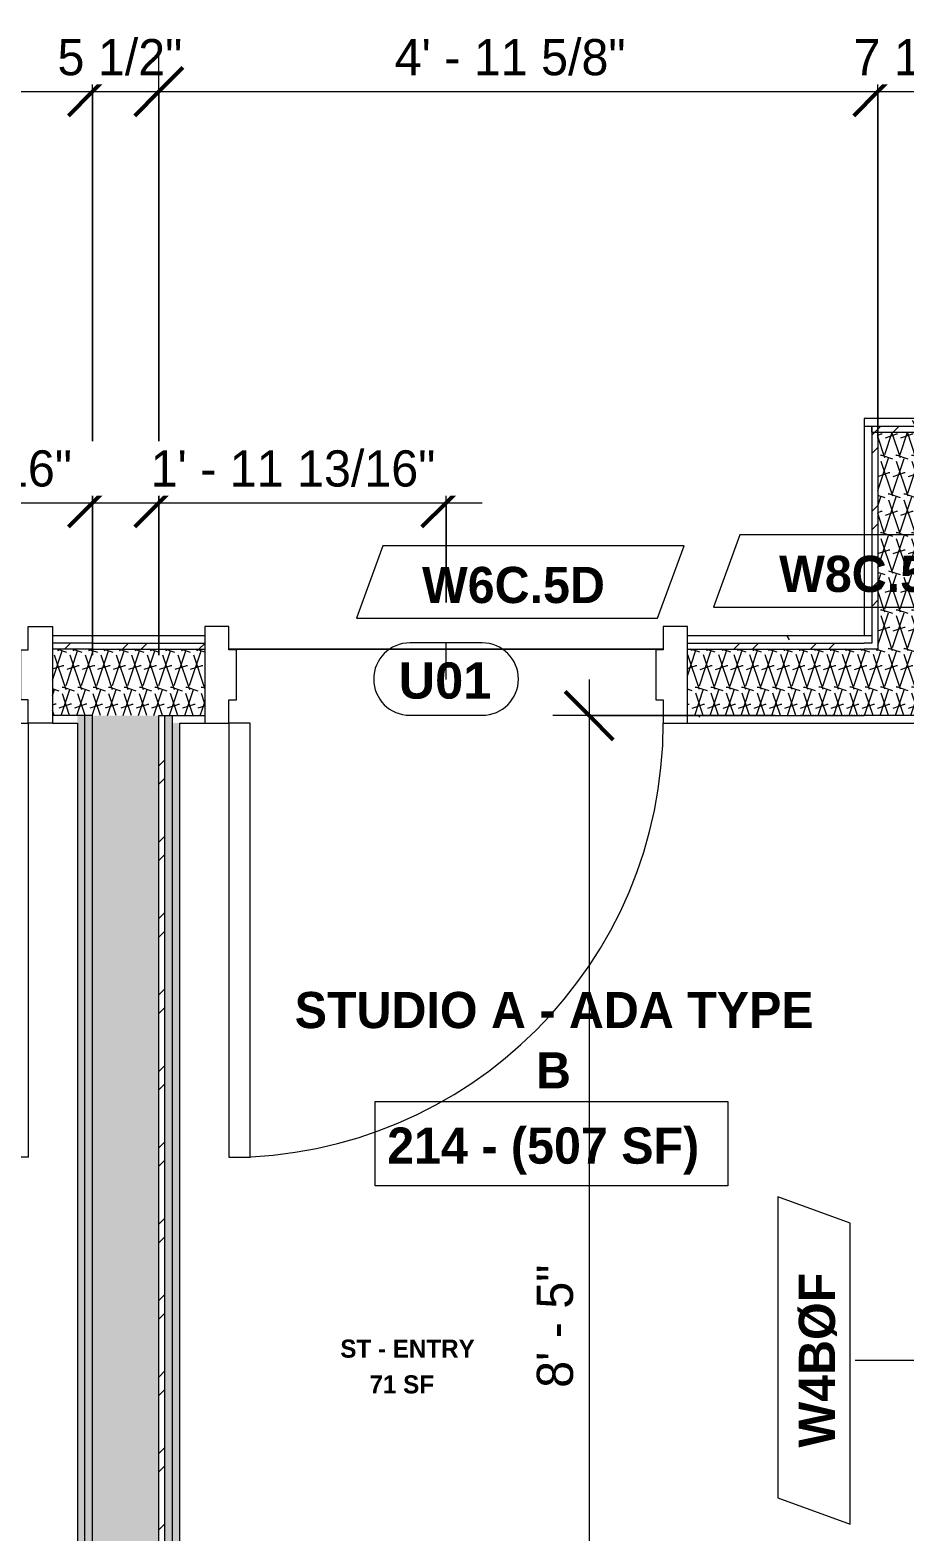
# Model space of a CAD drawing. Header units: inches. Extents: x -4058 to -1781, y 9814 to 12289.
# Drawn here: x -2722.9 to -2650.4, y 11555.5 to 11680.1 of the extents above; entities that cross this region are included whole.
import ezdxf

# ---------------------------------------------------------------- set-up
doc = ezdxf.new("R2010")
doc.units = ezdxf.units.IN
doc.header["$MEASUREMENT"] = 0
doc.linetypes.add('Dash 3_32_', pattern=[0.1875, 0.09375, -0.09375])
for name, color, linetype, lineweight in [('0-1', 7, 'Continuous', 5), ('0-4', 55, 'Continuous', 9), ('A-ANNO-DIMS', 211, 'Continuous', 9), ('A-ANNO-DIMS-32', 211, 'Continuous', 9), ('A-AREA-IDEN', 2, 'Continuous', 9), ('A-DETL-1', 90, 'Dash 3_32_', 9), ('A-DOOR-1', 7, 'Continuous', 9), ('A-DOOR-FRAM-1', 7, 'Continuous', 9), ('A-DOOR-IDEN', 31, 'Continuous', 9), ('A-FLOR-1', 7, 'Continuous', 9), ('A-WALL-1', 7, 'Continuous', 9), ('A-WALL-IDEN', 211, 'Continuous', 9), ('A-WALL-PATT-1', 9, 'Continuous', 9), ('I-WALL-2', 7, 'Continuous', 9)]:
    doc.layers.add(name, color=color, linetype=linetype, lineweight=lineweight)
doc.styles.add('Arial_B', font='arialbd.ttf', dxfattribs={"height": 3})
doc.styles.add('Century Gothic', font='ufonts.com_century-gothic.ttf', dxfattribs={"height": 3})
doc.styles.add('Century Gothic_B', font='GOTHICB.TTF', dxfattribs={"height": 1.5})
doc.styles.add('Century Gothic_B_1', font='GOTHICB.TTF', dxfattribs={"height": 3})
doc.dimstyles.new('THE_DIMENSION_STRING_2', dxfattribs={"dimscale": 12, "dimtxt": 3.132505, "dimasz": 0.333333, "dimexe": 0.25, "dimexo": 0.166667, "dimgap": 0.041667, "dimtad": 1, "dimdec": 4, "dimrnd": 0.0625, "dimzin": 3, "dimdsep": 46, "dimlunit": 4, "dimtxsty": 'Century Gothic', "dimblk1": 'OBLIQUE', "dimblk2": 'OBLIQUE', "dimsah": 1, "dimcen": 0.09, "dimdle": 0.25, "dimazin": 0, "dimtfac": 1, "dimtdec": 4, "dimtix": 1, "dimtmove": 0, "dimatfit": 3, "dimfxl": 1, "dimtvp": 1, "dimtfill": 1, "dimfrac": 2, "dimtolj": 1, "dimtzin": 0, "dimarcsym": 2})
doc.dimstyles.new('THE_DIMENSION_STRING_4', dxfattribs={"dimscale": 12, "dimtxt": 3.132505, "dimasz": 0.333333, "dimexe": 0.25, "dimexo": 0.166667, "dimgap": 0.041667, "dimtad": 1, "dimdec": 4, "dimrnd": 0.0625, "dimzin": 3, "dimdsep": 46, "dimlunit": 4, "dimtxsty": 'Century Gothic', "dimblk1": 'OBLIQUE', "dimblk2": 'OBLIQUE', "dimsah": 1, "dimcen": 0.09, "dimdle": 0.25, "dimazin": 0, "dimtfac": 1, "dimtdec": 4, "dimtix": 1, "dimtmove": 0, "dimatfit": 3, "dimfxl": 1, "dimtvp": 1, "dimtfill": 1, "dimfrac": 2, "dimtolj": 1, "dimtzin": 0, "dimarcsym": 2})
doc.dimstyles.new('THE_DIMENSION_STRING_5', dxfattribs={"dimscale": 12, "dimtxt": 3.132505, "dimasz": 0.333333, "dimexe": 0.25, "dimexo": 0.166667, "dimgap": 0.041667, "dimtad": 1, "dimdec": 4, "dimrnd": 0.0625, "dimzin": 3, "dimdsep": 46, "dimlunit": 4, "dimtxsty": 'Century Gothic', "dimblk1": 'OBLIQUE', "dimblk2": 'OBLIQUE', "dimsah": 1, "dimcen": 0.09, "dimdle": 0.25, "dimazin": 0, "dimtfac": 1, "dimtdec": 4, "dimtix": 1, "dimtmove": 0, "dimatfit": 3, "dimfxl": 1, "dimtvp": 1, "dimtfill": 1, "dimfrac": 2, "dimtolj": 1, "dimtzin": 0, "dimarcsym": 2})
pattern_1 = [(0, (0, 0), (10.24, 2.56), [0.422, -7.258, 0.422, -7.258, -40.96]), (0, (0, 0), (10.24, 2.56), [-15.36, 0.422, -14.938, 0.422, -7.258, -17.92]), (0, (0, 0), (10.24, 2.56), [-38.4, 0.422, -4.698, 0.422, -12.378]), (120, (3.84, 1.28), (-7.33702503, 7.58810013), [0.422, -7.258, 0.422, -7.258, -40.96]), (120, (3.84, 1.28), (-7.33702503, 7.58810013), [-15.36, 0.422, -14.938, 0.422, -7.258, -17.92]), (120, (3.84, 1.28), (-7.33702503, 7.58810013), [-38.4, 0.422, -4.698, 0.422, -12.378]), (240, (5.12, 6.4), (-2.90297497, -10.14810013), [0.422, -7.258, 0.422, -7.258, -40.96]), (240, (5.12, 6.4), (-2.90297497, -10.14810013), [-15.36, 0.422, -14.938, 0.422, -7.258, -17.92]), (240, (5.12, 6.4), (-2.90297497, -10.14810013), [-38.4, 0.422, -4.698, 0.422, -12.378])]
pattern_2 = [(45, (0, 0), (-3.1678384, 3.1678384), []), (45, (0, 4.8), (-3.1678384, 3.1678384), [])]
pattern_3 = [(161.57, (0.16, 0.16), (-1.279773737, -0.000426766), [0, -9.107, 1.011, 0]), (18.43, (-0.16, 0.16), (-1.279773737, 0.000426766), [0, -9.107, 1.011, 0]), (108.43, (0.16, 0.16), (0.639452382, -3.199964008), [3.035, -7.083]), (71.57, (-0.16, 0.16), (0.639452382, 3.199964008), [3.035, -7.083])]

# ---------------------------------------------------------------- blocks, each defined once
blk = doc.blocks.new('CTR - 1st Phase - Shell_rvt-1-UNIT PLANS - 2ND FLOOR')
at = {"layer": 'A-FLOR-1'}
for p, q in [((-2670.41, 11628.74), (-2706.41, 11628.74)), ((-2706.41, 11628.74), (-2670.41, 11628.74))]:
    blk.add_line(p, q, dxfattribs=at)
blk = doc.blocks.new('HOLLOW METAL - UNIT DOOR-2191977-UNIT PLANS - 2ND FLOOR')
at = {"layer": 'A-DOOR-1'}
for p, q in [((16.25, -3.875), (18, -3.875)), ((16.25, -39.875), (16.25, -3.875)), ((18, -3.875), (18, -39.875)), ((18, -39.875), (16.25, -39.875))]:
    blk.add_line(p, q, dxfattribs=at)
blk.add_arc((18, -3.875), 36, 180, 270, dxfattribs=at)
at = {"layer": 'A-DOOR-FRAM-1'}
for p, q in [((-20, 4.125), (-18, 4.125)), ((-20, -3.875), (-20, 4.125)), ((-18, 4.125), (-18, 2.1875)), ((18, 4.125), (20, 4.125)), ((18, 2.1875), (18, 4.125)), ((20, 4.125), (20, -3.875)), ((-18, 2.1875), (-17.375, 2.1875)), ((-17.375, 2.1875), (-17.375, -1.9375)), ((17.375, 2.1875), (18, 2.1875)), ((17.375, -1.9375), (17.375, 2.1875)), ((-18, -1.9375), (-18, -3.875)), ((-17.375, -1.9375), (-18, -1.9375)), ((18, -1.9375), (17.375, -1.9375)), ((18, -3.875), (18, -1.9375)), ((-18, -3.875), (-20, -3.875)), ((20, -3.875), (18, -3.875))]:
    blk.add_line(p, q, dxfattribs=at)
blk = doc.blocks.new('HOLLOW METAL - UNIT DOOR-2191978-UNIT PLANS - 2ND FLOOR')
at = {"layer": 'A-DOOR-1'}
for p, q in [((18, 39.875), (16.25, 39.875)), ((16.25, 39.875), (16.25, 3.875)), ((18, 3.875), (18, 39.875)), ((16.25, 3.875), (18, 3.875))]:
    blk.add_line(p, q, dxfattribs=at)
blk.add_arc((18, 3.875), 36, 90, 180, dxfattribs=at)
at = {"layer": 'A-DOOR-FRAM-1'}
for p, q in [((-18, 3.875), (-20, 3.875)), ((-20, 3.875), (-20, -4.125)), ((-18, 1.9375), (-18, 3.875)), ((18, 3.875), (18, 1.9375)), ((20, 3.875), (18, 3.875)), ((20, -4.125), (20, 3.875)), ((-17.375, 1.9375), (-18, 1.9375)), ((-17.375, -2.1875), (-17.375, 1.9375)), ((18, 1.9375), (17.375, 1.9375)), ((17.375, 1.9375), (17.375, -2.1875)), ((-18, -4.125), (-18, -2.1875)), ((-18, -2.1875), (-17.375, -2.1875)), ((17.375, -2.1875), (18, -2.1875)), ((18, -2.1875), (18, -4.125)), ((-20, -4.125), (-18, -4.125)), ((18, -4.125), (20, -4.125))]:
    blk.add_line(p, q, dxfattribs=at)
blk = doc.blocks.new('CTR - 1st Phase - Common Walls_rvt-1-UNIT PLANS - 2ND FLOOR')
at = {"layer": 'A-WALL-PATT-1'}
h = blk.add_hatch(dxfattribs=at)
h.set_pattern_fill('FP_1', color=256, style=0, pattern_type=2)
h.set_pattern_definition(pattern_1)
h.paths.add_polyline_path([(-2501.77, 11647.24), (-2501.06, 11647.24), (-2501.69, 11647.86), (-2653.75, 11647.86), (-2653.75, 11647.24), (-2510.43, 11647.24)], flags=0)
h = blk.add_hatch(dxfattribs=at)
h.set_pattern_fill('FP_33', color=256, style=0, pattern_type=2)
h.set_pattern_definition(pattern_2)
h.paths.add_polyline_path([(-2501.27, 11646.74), (-2501.77, 11647.24), (-2653.12, 11647.24), (-2653.12, 11646.74), (-2509.05, 11646.74)], flags=0)
h = blk.add_hatch(dxfattribs=at)
h.set_pattern_fill('FP_33', color=256, style=0, pattern_type=2)
h.set_pattern_definition(pattern_2)
h.paths.add_polyline_path([(-2652.62, 11628.74), (-2652.62, 11646.74), (-2653.12, 11646.74), (-2653.12, 11628.74)], flags=0)
h = blk.add_hatch(dxfattribs=at)
h.set_pattern_fill('FP_5', color=256, style=0, pattern_type=2)
h.set_pattern_definition(pattern_3)
h.paths.add_polyline_path([(-2645.37, 11623.24), (-2645.37, 11646.74), (-2652.62, 11646.74), (-2652.62, 11623.24)], flags=0)
h = blk.add_hatch(dxfattribs=at)
h.set_pattern_fill('FP_1', color=256, style=0, pattern_type=2)
h.set_pattern_definition(pattern_1)
h.paths.add_polyline_path([(-2775.7, 11629.24), (-2761.04, 11629.24), (-2761.04, 11629.86), (-2776.32, 11629.86), (-2776.32, 11629.24)], flags=0)
h.paths.add_polyline_path([(-2721.04, 11629.24), (-2717.72, 11629.24), (-2717.72, 11629.86), (-2721.04, 11629.86)], flags=0)
h = blk.add_hatch(dxfattribs=at)
h.set_pattern_fill('FP_33', color=256, style=0, pattern_type=2)
h.set_pattern_definition(pattern_2)
h.paths.add_polyline_path([(-2775.7, 11628.74), (-2761.04, 11628.74), (-2761.04, 11629.24), (-2776.32, 11629.24), (-2776.32, 11628.74)], flags=0)
h.paths.add_polyline_path([(-2717.72, 11628.74), (-2717.72, 11629.24), (-2721.04, 11629.24), (-2721.04, 11628.74), (-2718.97, 11628.74)], flags=0)
h = blk.add_hatch(dxfattribs=at)
h.set_pattern_fill('FP_1', color=256, style=0, pattern_type=2)
h.set_pattern_definition(pattern_1)
h.paths.add_polyline_path([(-2653.12, 11629.24), (-2653.12, 11629.86), (-2668.41, 11629.86), (-2668.41, 11629.24), (-2653.75, 11629.24)], flags=0)
h.paths.add_polyline_path([(-2717.72, 11629.24), (-2708.41, 11629.24), (-2708.41, 11629.86), (-2717.72, 11629.86)], flags=0)
h = blk.add_hatch(dxfattribs=at)
h.set_pattern_fill('FP_33', color=256, style=0, pattern_type=2)
h.set_pattern_definition(pattern_2)
h.paths.add_polyline_path([(-2653.12, 11628.74), (-2653.12, 11629.24), (-2668.41, 11629.24), (-2668.41, 11628.74), (-2653.75, 11628.74)], flags=0)
h.paths.add_polyline_path([(-2708.41, 11628.74), (-2708.41, 11629.24), (-2717.72, 11629.24), (-2717.72, 11628.74)], flags=0)
h = blk.add_hatch(dxfattribs=at)
h.set_pattern_fill('FP_5', color=256, style=0, pattern_type=2)
h.set_pattern_definition(pattern_3)
h.paths.add_polyline_path([(-2776.82, 11623.24), (-2761.04, 11623.24), (-2761.04, 11628.74), (-2776.82, 11628.74), (-2776.82, 11623.43)], flags=0)
h.paths.add_polyline_path([(-2718.97, 11623.24), (-2717.72, 11623.24), (-2717.72, 11628.74), (-2721.04, 11628.74), (-2721.04, 11623.24)], flags=0)
h = blk.add_hatch(dxfattribs=at)
h.set_pattern_fill('FP_5', color=256, style=0, pattern_type=2)
h.set_pattern_definition(pattern_3)
h.paths.add_polyline_path([(-2653.75, 11623.24), (-2652.62, 11623.24), (-2652.62, 11628.74), (-2668.41, 11628.74), (-2668.41, 11623.24), (-2654.17, 11623.24)], flags=0)
h.paths.add_polyline_path([(-2708.41, 11623.24), (-2708.41, 11628.74), (-2717.72, 11628.74), (-2717.72, 11623.24), (-2711.1, 11623.24)], flags=0)
h = blk.add_hatch(dxfattribs=at)
h.set_pattern_fill('FP_1', color=256, style=0, pattern_type=2)
h.set_pattern_definition(pattern_1)
h.paths.add_polyline_path([(-2718.35, 11255.64), (-2718.35, 11623.24), (-2718.97, 11623.24), (-2718.97, 11255.64)], flags=0)
h = blk.add_hatch(dxfattribs=at)
h.set_pattern_fill('FP_1', color=256, style=0, pattern_type=2)
h.set_pattern_definition(pattern_1)
h.paths.add_polyline_path([(-2717.72, 11255.64), (-2717.72, 11623.24), (-2718.35, 11623.24), (-2718.35, 11255.64)], flags=0)
h = blk.add_hatch(dxfattribs=at)
h.set_pattern_fill('FP_5', color=256, style=0, pattern_type=2)
h.set_pattern_definition(pattern_3)
h.paths.add_polyline_path([(-2717.72, 11255.64), (-2712.22, 11255.64), (-2712.22, 11623.24), (-2717.72, 11623.24), (-2717.72, 11268)], flags=0)
h = blk.add_hatch(dxfattribs=at)
h.set_pattern_fill('FP_33', color=256, style=0, pattern_type=2)
h.set_pattern_definition(pattern_2)
h.paths.add_polyline_path([(-2712.22, 11255.64), (-2711.72, 11255.64), (-2711.72, 11623.24), (-2712.22, 11623.24), (-2712.22, 11268)], flags=0)
h = blk.add_hatch(dxfattribs=at)
h.set_pattern_fill('FP_1', color=256, style=0, pattern_type=2)
h.set_pattern_definition(pattern_1)
h.paths.add_polyline_path([(-2711.1, 11255.64), (-2711.1, 11623.24), (-2711.72, 11623.24), (-2711.72, 11255.64)], flags=0)
h = blk.add_hatch(dxfattribs=at)
h.set_pattern_fill('FP_1', color=256, style=0, pattern_type=2)
h.set_pattern_definition(pattern_1)
h.paths.add_polyline_path([(-2645.37, 11622.61), (-2645.37, 11623.24), (-2668.41, 11623.24), (-2668.41, 11622.61), (-2653.75, 11622.61)], flags=0)
h.paths.add_polyline_path([(-2708.41, 11622.61), (-2708.41, 11623.24), (-2711.1, 11623.24), (-2711.1, 11622.61), (-2710.47, 11622.61)], flags=0)
h = blk.add_hatch(dxfattribs=at)
h.set_pattern_fill('FP_1', color=256, style=0, pattern_type=2)
h.set_pattern_definition(pattern_1)
h.paths.add_polyline_path([(-2711.1, 11255.64), (-2710.47, 11255.64), (-2710.47, 11622.61), (-2711.1, 11622.61), (-2711.1, 11268)], flags=0)
at = {"layer": 'A-WALL-1'}
for p, q in [((-2653.75, 11647.24), (-2653.12, 11647.24)), ((-2653.12, 11647.24), (-2644.75, 11647.24)), ((-2653.12, 11646.74), (-2653.12, 11647.24)), ((-2653.12, 11647.24), (-2653.12, 11646.74)), ((-2653.12, 11646.74), (-2652.62, 11646.74)), ((-2653.12, 11646.74), (-2653.12, 11629.86)), ((-2652.62, 11646.74), (-2645.37, 11646.74)), ((-2652.62, 11646.74), (-2652.62, 11628.74)), ((-2718.97, 11629.24), (-2721.04, 11629.24)), ((-2717.72, 11629.24), (-2718.97, 11629.24)), ((-2717.72, 11629.24), (-2708.41, 11629.24)), ((-2668.41, 11629.24), (-2653.75, 11629.24)), ((-2653.12, 11629.86), (-2653.75, 11629.86)), ((-2653.12, 11629.24), (-2653.75, 11629.24)), ((-2653.12, 11629.86), (-2653.12, 11629.24)), ((-2653.12, 11629.86), (-2653.12, 11629.24)), ((-2718.97, 11628.74), (-2721.04, 11628.74)), ((-2717.72, 11628.74), (-2718.97, 11628.74)), ((-2717.72, 11628.74), (-2708.41, 11628.74)), ((-2668.41, 11628.74), (-2653.75, 11628.74)), ((-2653.12, 11628.74), (-2653.75, 11628.74)), ((-2652.62, 11628.74), (-2653.12, 11628.74)), ((-2718.97, 11623.24), (-2721.04, 11623.24)), ((-2718.35, 11623.24), (-2718.97, 11623.24)), ((-2718.35, 11622.61), (-2718.35, 11623.24)), ((-2717.72, 11623.24), (-2718.35, 11623.24)), ((-2718.35, 11255.64), (-2718.35, 11622.61)), ((-2717.72, 11622.61), (-2717.72, 11623.24)), ((-2717.72, 11255.64), (-2717.72, 11622.61)), ((-2712.22, 11623.24), (-2711.72, 11623.24)), ((-2712.22, 11622.61), (-2712.22, 11623.24)), ((-2712.22, 11623.24), (-2711.72, 11623.24)), ((-2712.22, 11255.64), (-2712.22, 11622.61)), ((-2711.72, 11623.24), (-2711.1, 11623.24)), ((-2711.72, 11622.61), (-2711.72, 11623.24)), ((-2711.72, 11623.24), (-2711.1, 11623.24)), ((-2711.72, 11255.64), (-2711.72, 11622.61)), ((-2711.1, 11622.61), (-2711.1, 11623.24)), ((-2711.1, 11623.24), (-2708.41, 11623.24)), ((-2711.1, 11255.64), (-2711.1, 11622.61)), ((-2668.41, 11623.24), (-2653.75, 11623.24)), ((-2652.62, 11623.24), (-2653.75, 11623.24)), ((-2645.37, 11623.24), (-2652.62, 11623.24))]:
    blk.add_line(p, q, dxfattribs=at)
at = {"layer": 'I-WALL-2'}
for p, q in [((-2644.75, 11647.86), (-2653.75, 11647.86)), ((-2653.75, 11647.86), (-2653.75, 11647.24)), ((-2653.75, 11647.24), (-2653.75, 11629.86)), ((-2718.97, 11629.86), (-2721.04, 11629.86)), ((-2718.35, 11629.86), (-2718.97, 11629.86)), ((-2717.72, 11629.86), (-2718.35, 11629.86)), ((-2708.41, 11629.86), (-2717.72, 11629.86)), ((-2653.75, 11629.86), (-2668.41, 11629.86)), ((-2721.04, 11622.61), (-2718.97, 11622.61)), ((-2718.97, 11622.61), (-2718.97, 11255.64)), ((-2710.47, 11255.64), (-2710.47, 11622.61)), ((-2710.47, 11622.61), (-2708.41, 11622.61)), ((-2668.41, 11622.61), (-2653.75, 11622.61)), ((-2653.75, 11622.61), (-2645.37, 11622.61))]:
    blk.add_line(p, q, dxfattribs=at)
at = {"layer": '0-4'}
blk.add_blockref('HOLLOW METAL - UNIT DOOR-2191977-UNIT PLANS - 2ND FLOOR', (-2741.04, 11626.49), dxfattribs=at)
at = {"layer": '0-4', "rotation": 180}
blk.add_blockref('HOLLOW METAL - UNIT DOOR-2191978-UNIT PLANS - 2ND FLOOR', (-2688.41, 11626.49), dxfattribs=at)
blk = doc.blocks.new('Wall Tag - Arch Wall-3956453-UNIT PLANS - 2ND FLOOR')
at = {"layer": 'A-WALL-IDEN'}
for p, q in [((-0.3561, 0.0937), (-0.4244, -0.0937)), ((0.4244, 0.0937), (-0.3561, 0.0937)), ((0.3561, -0.0937), (0.4244, 0.0937)), ((-0.4244, -0.0937), (0.3561, -0.0937))]:
    blk.add_line(p, q, dxfattribs=at)
blk = doc.blocks.new('DIMBLOCK502-UNIT PLANS - 2ND FLOOR')
at = {"layer": 'A-ANNO-DIMS-32', "lineweight": 50}
for p, q in [((-2676.55, 11623.24), (-2678.55, 11625.24)), ((-2676.55, 11623.24), (-2674.55, 11621.24)), ((-2676.55, 11522.24), (-2678.55, 11524.24)), ((-2676.55, 11522.24), (-2674.55, 11520.24))]:
    blk.add_line(p, q, dxfattribs=at)
at = {"layer": 'A-ANNO-DIMS-32'}
for p, q in [((-2676.55, 11626.24), (-2676.55, 11519.24)), ((-2661.12, 11623.24), (-2679.55, 11623.24)), ((-2676.55, 11623.24), (-2661.12, 11623.24)), ((-2672.12, 11522.24), (-2679.55, 11522.24)), ((-2676.55, 11522.24), (-2672.12, 11522.24))]:
    blk.add_line(p, q, dxfattribs=at)
at = {"layer": 'A-ANNO-DIMS-32', "color": 0, "insert": (-2680.89, 11567.5), "char_height": 3, "width": 12.5897, "attachment_point": 1, "rotation": 90, "line_spacing_factor": 0.984502, "style": 'Century Gothic', "bg_fill": 3, "box_fill_scale": 1.25, "bg_fill_color": 256, "bg_fill_true_color": 13158600, "bg_fill_transparency": 0}
blk.add_mtext('8\' - 5"', dxfattribs=at)
blk = doc.blocks.new('_Oblique')
at = {"color": 0, "linetype": 'ByBlock', "lineweight": -2}
blk.add_line((-0.5, -0.5), (0.5, 0.5), dxfattribs=at)
blk = doc.blocks.new('DIMBLOCK1021-UNIT PLANS - 2ND FLOOR')
at = {"layer": 'A-ANNO-DIMS-32'}
for p, q in [((-2776.82, 11646.24), (-2776.82, 11677.98)), ((-2717.72, 11628.24), (-2717.72, 11677.98)), ((-2776.82, 11674.98), (-2717.72, 11674.98)), ((-2776.82, 11674.98), (-2776.82, 11646.24)), ((-2717.72, 11674.98), (-2717.72, 11628.24))]:
    blk.add_line(p, q, dxfattribs=at)
at = {"layer": 'A-ANNO-DIMS-32', "lineweight": 50}
for p, q in [((-2776.82, 11674.98), (-2774.82, 11676.98)), ((-2717.72, 11674.98), (-2715.72, 11676.98)), ((-2776.82, 11674.98), (-2778.82, 11672.98)), ((-2717.72, 11674.98), (-2719.72, 11672.98))]:
    blk.add_line(p, q, dxfattribs=at)
at = {"layer": 'A-ANNO-DIMS-32', "color": 0, "insert": (-2757.52, 11679.33), "char_height": 3, "width": 24.5827, "attachment_point": 1, "line_spacing_factor": 0.984502, "style": 'Century Gothic', "bg_fill": 3, "box_fill_scale": 1.25, "bg_fill_color": 256, "bg_fill_true_color": 13158600, "bg_fill_transparency": 0}
blk.add_mtext('4\' - 11 1/8"', dxfattribs=at)
blk = doc.blocks.new('DIMBLOCK1022-UNIT PLANS - 2ND FLOOR')
at = {"layer": 'A-ANNO-DIMS-32'}
for p, q in [((-2717.72, 11628.24), (-2717.72, 11677.98)), ((-2712.22, 11628.24), (-2712.22, 11677.98)), ((-2717.72, 11674.98), (-2712.22, 11674.98)), ((-2717.72, 11674.98), (-2717.72, 11628.24)), ((-2712.22, 11674.98), (-2712.22, 11628.24))]:
    blk.add_line(p, q, dxfattribs=at)
at = {"layer": 'A-ANNO-DIMS-32', "lineweight": 50}
for p, q in [((-2717.72, 11674.98), (-2715.72, 11676.98)), ((-2712.22, 11674.98), (-2710.22, 11676.98)), ((-2717.72, 11674.98), (-2719.72, 11672.98)), ((-2712.22, 11674.98), (-2714.22, 11672.98))]:
    blk.add_line(p, q, dxfattribs=at)
at = {"layer": 'A-ANNO-DIMS-32', "color": 0, "insert": (-2720.62, 11679.33), "char_height": 3, "width": 13.5444, "attachment_point": 1, "line_spacing_factor": 0.984502, "style": 'Century Gothic', "bg_fill": 3, "box_fill_scale": 1.25, "bg_fill_color": 256, "bg_fill_true_color": 13158600, "bg_fill_transparency": 0}
blk.add_mtext('5 1/2"', dxfattribs=at)
blk = doc.blocks.new('DIMBLOCK1023-UNIT PLANS - 2ND FLOOR')
at = {"layer": 'A-ANNO-DIMS-32'}
for p, q in [((-2712.22, 11628.24), (-2712.22, 11677.98)), ((-2652.62, 11646.24), (-2652.62, 11677.98)), ((-2712.22, 11674.98), (-2652.62, 11674.98)), ((-2712.22, 11674.98), (-2712.22, 11628.24)), ((-2652.62, 11674.98), (-2652.62, 11646.24))]:
    blk.add_line(p, q, dxfattribs=at)
at = {"layer": 'A-ANNO-DIMS-32', "lineweight": 50}
for p, q in [((-2712.22, 11674.98), (-2710.22, 11676.98)), ((-2652.62, 11674.98), (-2650.62, 11676.98)), ((-2712.22, 11674.98), (-2714.22, 11672.98)), ((-2652.62, 11674.98), (-2654.62, 11672.98))]:
    blk.add_line(p, q, dxfattribs=at)
at = {"layer": 'A-ANNO-DIMS-32', "color": 0, "insert": (-2692.67, 11679.33), "char_height": 3, "width": 24.5827, "attachment_point": 1, "line_spacing_factor": 0.984502, "style": 'Century Gothic', "bg_fill": 3, "box_fill_scale": 1.25, "bg_fill_color": 256, "bg_fill_true_color": 13158600, "bg_fill_transparency": 0}
blk.add_mtext('4\' - 11 5/8"', dxfattribs=at)
blk = doc.blocks.new('DIMBLOCK1024-UNIT PLANS - 2ND FLOOR')
at = {"layer": 'A-ANNO-DIMS-32'}
for p, q in [((-2652.62, 11646.24), (-2652.62, 11677.98)), ((-2645.37, 11646.24), (-2645.37, 11677.98)), ((-2652.62, 11674.98), (-2645.37, 11674.98)), ((-2652.62, 11674.98), (-2652.62, 11646.24)), ((-2645.37, 11674.98), (-2645.37, 11646.24))]:
    blk.add_line(p, q, dxfattribs=at)
at = {"layer": 'A-ANNO-DIMS-32', "lineweight": 50}
for p, q in [((-2652.62, 11674.98), (-2650.62, 11676.98)), ((-2645.37, 11674.98), (-2643.37, 11676.98)), ((-2652.62, 11674.98), (-2654.62, 11672.98)), ((-2645.37, 11674.98), (-2647.37, 11672.98))]:
    blk.add_line(p, q, dxfattribs=at)
at = {"layer": 'A-ANNO-DIMS-32', "color": 0, "insert": (-2654.64, 11679.33), "char_height": 3, "width": 13.5444, "attachment_point": 1, "line_spacing_factor": 0.984502, "style": 'Century Gothic', "bg_fill": 3, "box_fill_scale": 1.25, "bg_fill_color": 256, "bg_fill_true_color": 13158600, "bg_fill_transparency": 0}
blk.add_mtext('7 1/4"', dxfattribs=at)
blk = doc.blocks.new('DIMBLOCK1249-UNIT PLANS - 2ND FLOOR')
at = {"layer": 'A-ANNO-DIMS-32'}
for p, q in [((-2712.22, 11628.24), (-2712.22, 11643.89)), ((-2688.41, 11632.61), (-2688.41, 11643.89)), ((-2715.22, 11640.89), (-2685.41, 11640.89)), ((-2712.22, 11640.89), (-2712.22, 11628.24)), ((-2688.41, 11640.89), (-2688.41, 11632.61))]:
    blk.add_line(p, q, dxfattribs=at)
at = {"layer": 'A-ANNO-DIMS-32', "lineweight": 50}
for p, q in [((-2712.22, 11640.89), (-2710.22, 11642.89)), ((-2688.41, 11640.89), (-2686.41, 11642.89)), ((-2712.22, 11640.89), (-2714.22, 11638.89)), ((-2688.41, 11640.89), (-2690.41, 11638.89))]:
    blk.add_line(p, q, dxfattribs=at)
at = {"layer": 'A-ANNO-DIMS-32', "color": 0, "insert": (-2712.9, 11645.23), "char_height": 3, "width": 30.1914, "attachment_point": 1, "line_spacing_factor": 0.984502, "style": 'Century Gothic', "bg_fill": 3, "box_fill_scale": 1.25, "bg_fill_color": 256, "bg_fill_true_color": 13158600, "bg_fill_transparency": 0}
blk.add_mtext('1\' - 11 13/16"', dxfattribs=at)
blk = doc.blocks.new('DIMBLOCK1250-UNIT PLANS - 2ND FLOOR')
at = {"layer": 'A-ANNO-DIMS-32'}
for p, q in [((-2741.04, 11632.61), (-2741.04, 11643.89)), ((-2717.72, 11628.24), (-2717.72, 11643.89)), ((-2744.04, 11640.89), (-2714.72, 11640.89)), ((-2741.04, 11640.89), (-2741.04, 11632.61)), ((-2717.72, 11640.89), (-2717.72, 11628.24))]:
    blk.add_line(p, q, dxfattribs=at)
at = {"layer": 'A-ANNO-DIMS-32', "lineweight": 50}
for p, q in [((-2741.04, 11640.89), (-2739.04, 11642.89)), ((-2717.72, 11640.89), (-2715.72, 11642.89)), ((-2741.04, 11640.89), (-2743.04, 11638.89)), ((-2717.72, 11640.89), (-2719.72, 11638.89))]:
    blk.add_line(p, q, dxfattribs=at)
at = {"layer": 'A-ANNO-DIMS-32', "color": 0, "insert": (-2740.79, 11645.23), "char_height": 3, "width": 27.387, "attachment_point": 1, "line_spacing_factor": 0.984502, "style": 'Century Gothic', "bg_fill": 3, "box_fill_scale": 1.25, "bg_fill_color": 256, "bg_fill_true_color": 13158600, "bg_fill_transparency": 0}
blk.add_mtext('1\' - 11 5/16"', dxfattribs=at)
blk = doc.blocks.new('Door Tag - Type Mark-2601225-UNIT PLANS - 2ND FLOOR')
at = {"layer": 'A-DOOR-IDEN'}
for p, q in [((0.09375, 0.09375), (-0.09375, 0.09375)), ((-0.09375, -0.09375), (0.09375, -0.09375))]:
    blk.add_line(p, q, dxfattribs=at)
for centre, start, end in [((-0.09375, 0), 90, 270), ((0.09375, 0), 270, 90)]:
    blk.add_arc(centre, 0.09375, start, end, dxfattribs=at)

msp = doc.modelspace()

# ---------------------------------------------------------------- linework, layer by layer
at = {"layer": 'A-DETL-1'}
msp.add_line((-2653.12374, 11623.24399), (-2659.12374, 11623.24399), dxfattribs=at)
at = {"layer": 'A-WALL-IDEN'}
msp.add_line((-2647.12374, 11569.76639), (-2654.50565, 11569.76639), dxfattribs=at)

# ---------------------------------------------------------------- block references
at = {"layer": '0-1'}
for name in ['CTR - 1st Phase - Shell_rvt-1-UNIT PLANS - 2ND FLOOR', 'CTR - 1st Phase - Common Walls_rvt-1-UNIT PLANS - 2ND FLOOR']:
    msp.add_blockref(name, (0, 0), dxfattribs=at)
at = {"layer": 'A-WALL-IDEN', "xscale": 31.99999999999999, "yscale": 31.99999999999999, "zscale": 31.99999999999999}
for p in [(-2652.66675, 11635.2394), (-2682.26749, 11634.32138)]:
    msp.add_blockref('Wall Tag - Arch Wall-3956453-UNIT PLANS - 2ND FLOOR', p, dxfattribs=at)
at = {"layer": 'A-WALL-IDEN', "xscale": 31.99999999999999, "yscale": 31.99999999999999, "zscale": 31.99999999999999, "rotation": 89.99999999999991}
msp.add_blockref('Wall Tag - Arch Wall-3956453-UNIT PLANS - 2ND FLOOR', (-2657.92367, 11569.76639), dxfattribs=at)

# ---------------------------------------------------------------- texts
at = {"layer": 'A-AREA-IDEN', "char_height": 1.5, "attachment_point": 1, "style": 'Century Gothic_B'}
for s, insert, width in [('ST - ENTRY', (-2697.17703, 11571.49892), 11.615), ('71 SF', (-2694.75813, 11568.53722), 5.757)]:
    msp.add_mtext(s, dxfattribs=dict(at, insert=insert, width=width))
at = {"layer": 'A-WALL-IDEN', "char_height": 3, "width": 19.594, "attachment_point": 1, "style": 'Century Gothic_B_1'}
for s, insert in [('W8C.5D', (-2660.80236, 11636.48693)), ('W6C.5D', (-2690.40309, 11635.56891))]:
    msp.add_mtext(s, dxfattribs=dict(at, insert=insert))
at = {"layer": 'A-WALL-IDEN', "insert": (-2659.1712, 11562.55047), "char_height": 3, "width": 17.372, "attachment_point": 1, "rotation": 90, "style": 'Century Gothic_B_1'}
msp.add_mtext('W4BØF', dxfattribs=at)

# ---------------------------------------------------------------- next in the draw order: dimensions: what is measured, and where the dimension line sits
at = {"layer": 'A-ANNO-DIMS'}
dim = msp.add_linear_dim(base=(-2717.72374, 11674.9848), p1=(-2776.82374, 11644.2394), p2=(-2717.72374, 11626.2394), dimstyle='THE_DIMENSION_STRING_4', override={"dimpost": '<>', "dimfxl": 61.780337}, dxfattribs=at)
dim.commit()
dim.dimension.update_dxf_attribs({"geometry": 'DIMBLOCK1021-UNIT PLANS - 2ND FLOOR', "text_midpoint": (-2747.27374, 11677.22647)})
dim = msp.add_linear_dim(base=(-2676.54923, 11522.24399), p1=(-2659.12374, 11623.24399), p2=(-2670.12374, 11522.24399), angle=90, dimstyle='THE_DIMENSION_STRING_2', override={"dimpost": '<>', "dimfxl": 101.597244}, dxfattribs=at)
dim.commit()
dim.dimension.update_dxf_attribs({"geometry": 'DIMBLOCK502-UNIT PLANS - 2ND FLOOR', "text_midpoint": (-2678.62468, 11572.74399)})

# ---------------------------------------------------------------- next in the draw order: linework, layer by layer
at = {"layer": 'A-AREA-IDEN', "flags": 128}
msp.add_lwpolyline([(-2694.29272, 11591.25003), (-2665.04233, 11591.25003), (-2665.04233, 11584.24846), (-2694.29272, 11584.24846)], close=True, dxfattribs=at)

# ---------------------------------------------------------------- next in the draw order: texts
at = {"layer": 'A-AREA-IDEN', "char_height": 3, "attachment_point": 1, "style": 'Century Gothic_B_1'}
for s, insert, width in [('STUDIO A - ADA TYPE', (-2700.95887, 11600.32288), 51.51), ('\\fCentury Gothic|b1|i0|c0|p34|;B', (-2680.95887, 11595.32288), 3.03), ('214 - (507 SF)', (-2693.29272, 11589.08337), 32.926)]:
    msp.add_mtext(s, dxfattribs=dict(at, insert=insert, width=width))

# ---------------------------------------------------------------- next in the draw order: dimensions: what is measured, and where the dimension line sits
at = {"layer": 'A-ANNO-DIMS'}
dim = msp.add_linear_dim(base=(-2712.22374, 11674.9848), p1=(-2717.72374, 11626.2394), p2=(-2712.22374, 11626.2394), dimstyle='THE_DIMENSION_STRING_4', override={"dimpost": '<>', "dimfxl": 5.5}, dxfattribs=at)
dim.commit()
dim.dimension.update_dxf_attribs({"geometry": 'DIMBLOCK1022-UNIT PLANS - 2ND FLOOR', "text_midpoint": (-2714.97374, 11677.22647)})

# ---------------------------------------------------------------- next in the draw order: dimensions: what is measured, and where the dimension line sits
dim = msp.add_linear_dim(base=(-2652.62374, 11674.9848), p1=(-2712.22374, 11626.2394), p2=(-2652.62374, 11644.2394), dimstyle='THE_DIMENSION_STRING_4', override={"dimpost": '<>', "dimfxl": 62.258815}, dxfattribs=at)
dim.commit()
dim.dimension.update_dxf_attribs({"geometry": 'DIMBLOCK1023-UNIT PLANS - 2ND FLOOR', "text_midpoint": (-2682.42374, 11677.22647)})

# ---------------------------------------------------------------- next in the draw order: dimensions: what is measured, and where the dimension line sits
for base, p1, p2, dimstyle, override, picture, middle in [((-2645.37374, 11674.9848), (-2652.62374, 11644.2394), (-2645.37374, 11644.2394), 'THE_DIMENSION_STRING_4', {"dimpost": '<>', "dimfxl": 7.25}, 'DIMBLOCK1024-UNIT PLANS - 2ND FLOOR', (-2648.99874, 11677.22647)), ((-2688.41124, 11640.88567), (-2712.22374, 11626.2394), (-2688.41124, 11630.6144), 'THE_DIMENSION_STRING_5', {"dimpost": '<>', "dimfxl": 24.211067}, 'DIMBLOCK1249-UNIT PLANS - 2ND FLOOR', (-2700.31749, 11643.12734))]:
    dim = msp.add_linear_dim(base=base, p1=p1, p2=p2, dimstyle=dimstyle, override=override, dxfattribs=at)
    dim.commit()
    dim.dimension.update_dxf_attribs({"geometry": picture, "text_midpoint": middle})

# ---------------------------------------------------------------- next in the draw order: linework, layer by layer
at = {"layer": 'A-DOOR-IDEN'}
msp.add_line((-2688.41124, 11626.2394), (-2688.41124, 11629.26441), dxfattribs=at)

# ---------------------------------------------------------------- next in the draw order: block references
at = {"layer": 'A-DOOR-IDEN', "xscale": 31.99999999999999, "yscale": 31.99999999999999, "zscale": 31.99999999999999}
msp.add_blockref('Door Tag - Type Mark-2601225-UNIT PLANS - 2ND FLOOR', (-2688.41124, 11626.26441), dxfattribs=at)

# ---------------------------------------------------------------- next in the draw order: texts
at = {"layer": 'A-DOOR-IDEN', "insert": (-2692.34312, 11627.64427), "char_height": 3, "width": 9.393, "attachment_point": 1, "style": 'Arial_B'}
msp.add_mtext('U01', dxfattribs=at)

# ---------------------------------------------------------------- next in the draw order: dimensions: what is measured, and where the dimension line sits
at = {"layer": 'A-ANNO-DIMS'}
dim = msp.add_linear_dim(base=(-2717.72374, 11640.88567), p1=(-2741.03624, 11630.6144), p2=(-2717.72374, 11626.2394), dimstyle='THE_DIMENSION_STRING_5', override={"dimpost": '<>', "dimfxl": 23.719471}, dxfattribs=at)
dim.commit()
dim.dimension.update_dxf_attribs({"geometry": 'DIMBLOCK1250-UNIT PLANS - 2ND FLOOR', "text_midpoint": (-2729.37999, 11643.12734)})

doc.saveas('drawing.dxf')
